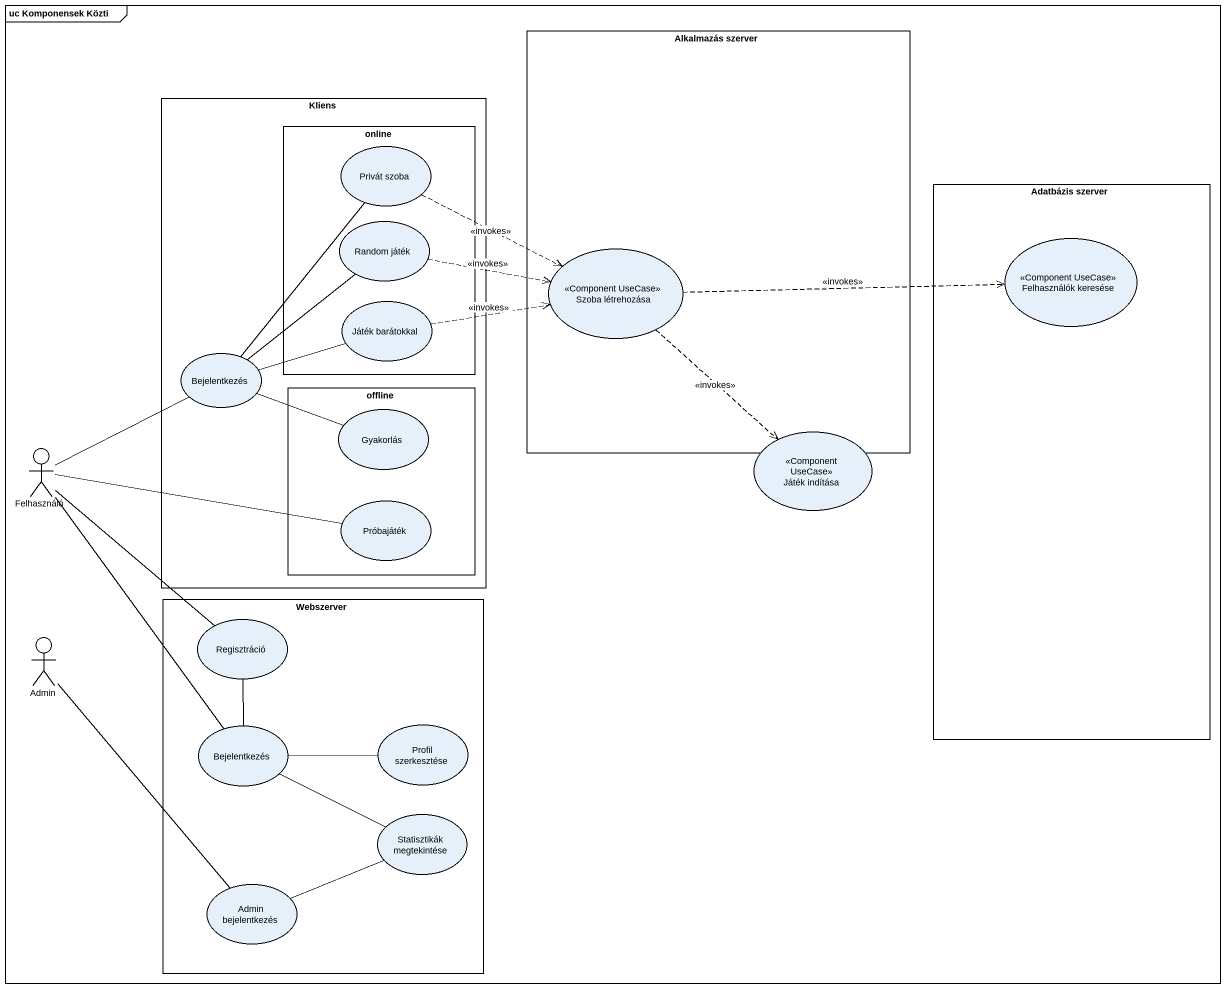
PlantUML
@startuml
mainframe uc Komponensek Közti
rectangle "Alkalmazás szerver" as Alkalmazás_szerver {
  usecase "Szoba létrehozása" as Szoba_létrehozása <<Component UseCase>>
}
rectangle Kliens {
  rectangle online {
    usecase "Privát szoba" as Privát_szoba
    usecase "Random játék" as Random_játék
    usecase "Játék barátokkal" as Játék_barátokkal
  }
  usecase Bejelentkezés
  rectangle offline {
    usecase Gyakorlás
    usecase Próbajáték
  }
}
rectangle "Adatbázis szerver" as Adatbázis_szerver {
  usecase "Felhasználók keresése" as Felhasználók_keresése <<Component UseCase>>
}
actor Felhasználó
usecase "Játék indítása" as Játék_indítása <<Component UseCase>>
rectangle Webszerver {
  usecase Regisztráció
  usecase "Bejelentkezés" as Bejelentkezés_2
  usecase "Profil szerkesztése" as Profil_szerkesztése
  usecase "Statisztikák megtekintése" as Statisztikák_megtekintése
  usecase "Admin bejelentkezés" as Admin_bejelentkezés
}
actor Admin
Privát_szoba .right.> Szoba_létrehozása : <<invokes>>
Random_játék .right.> Szoba_létrehozása : <<invokes>>
Szoba_létrehozása .right.> Felhasználók_keresése : <<invokes>>
Szoba_létrehozása ..> Játék_indítása : <<invokes>>
Játék_barátokkal .right.> Szoba_létrehozása : <<invokes>>
Bejelentkezés -up- Privát_szoba
Bejelentkezés -up- Random_játék
Bejelentkezés -right- Játék_barátokkal
Bejelentkezés -right- Gyakorlás
Felhasználó -right- Bejelentkezés
Felhasználó -right- Próbajáték
Felhasználó -- Regisztráció
Felhasználó -- Bejelentkezés_2
Admin -- Admin_bejelentkezés
Regisztráció -- Bejelentkezés_2
Bejelentkezés_2 -right- Profil_szerkesztése
Bejelentkezés_2 -right- Statisztikák_megtekintése
Admin_bejelentkezés -right- Statisztikák_megtekintése
@enduml
